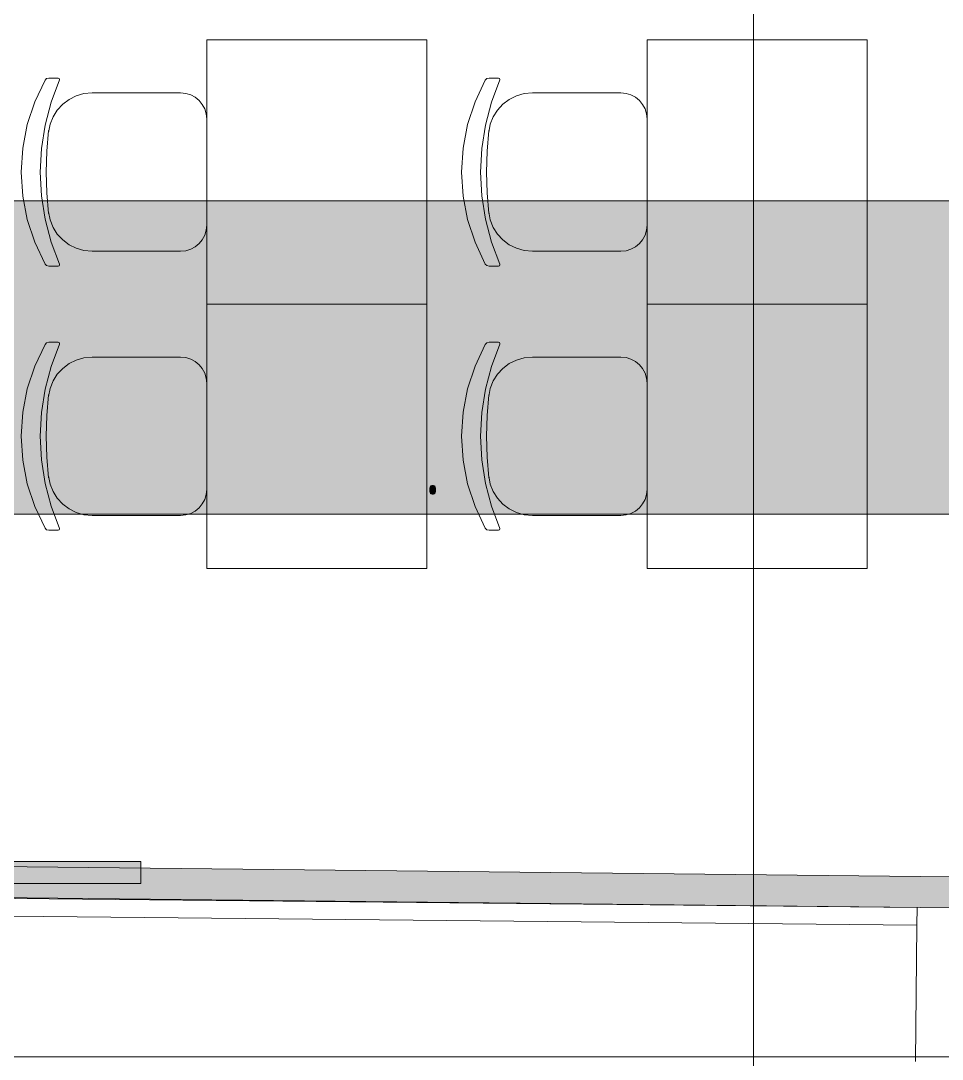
# Model space of a CAD drawing. Header units: millimetres. Extents: x 0 to 1189, y 0 to 841.
# Drawn here: x 287.03 to 307.96, y 653.32 to 676.9 of the extents above; entities that cross this region are included whole.
import ezdxf

# ---------------------------------------------------------------- set-up
doc = ezdxf.new("R2010")
doc.units = ezdxf.units.MM

msp = doc.modelspace()

# ---------------------------------------------------------------- hatches: boundary and pattern name
at = {"true_color": 0xffffff}
h = msp.add_hatch(color=7, dxfattribs=at)
h.dxf.hatch_style = 2
h.paths.add_polyline_path([(285.112436, 672.812799), (316.655484, 672.812799), (316.655484, 665.694788), (285.112436, 665.694788)])
at = {"true_color": 0x0077b0}
h = msp.add_hatch(color=144, dxfattribs=at)
h.paths.add_polyline_path([(297.493888, 669.838748), (297.493888, 668.627728), (297.464398, 668.471045), (297.375377, 668.339994), (297.24467, 668.252557), (297.090399, 668.224238), (296.887552, 668.224238), (296.731213, 668.252557), (296.602573, 668.339994), (296.513552, 668.471045), (296.484062, 668.627728), (296.484062, 669.23186), (296.513552, 669.388543), (296.602573, 669.519594), (296.732247, 669.605997), (296.887552, 669.635349), (297.291041, 669.635349), (297.291041, 669.838748), (297.276503, 669.916883), (297.234266, 669.982615), (297.168947, 670.02437), (297.090399, 670.038839), (296.785577, 670.038839), (296.712058, 670.064333), (296.686909, 670.140263), (296.712058, 670.216675), (296.785577, 670.242237), (297.090399, 670.242237), (297.246737, 670.212541), (297.375377, 670.123726), (297.464398, 669.99488)])
h.paths.add_polyline_path([(297.291041, 668.627728), (297.291041, 669.431951), (296.887552, 669.431951), (296.809003, 669.417688), (296.743684, 669.375727), (296.701447, 669.309995), (296.686909, 669.23186), (296.686909, 668.627728), (296.701792, 668.550627), (296.74644, 668.483861), (296.811415, 668.439488), (296.887552, 668.424881), (297.090399, 668.424881), (297.167569, 668.439488), (297.23151, 668.483861), (297.276158, 668.549593)])
h = msp.add_hatch(color=144, dxfattribs=at)
h.paths.add_polyline_path([(300.206764, 669.536682), (300.329272, 669.610407), (300.441031, 669.635349), (300.502215, 669.653677), (300.556786, 669.705905), (300.597369, 669.772326), (300.610254, 669.838748), (300.59544, 669.916883), (300.551274, 669.982615), (300.485541, 670.025403), (300.407406, 670.038839), (300.328858, 670.02437), (300.263539, 669.982615), (300.221302, 669.916883), (300.206764, 669.838748)])
h.paths.add_polyline_path([(300.709472, 669.595662), (300.83446, 669.519663), (300.932163, 669.409351), (300.993004, 669.276646), (301.013743, 669.133192), (301.013743, 668.726395), (301.004278, 668.625962), (300.976054, 668.532712), (300.92933, 668.44742), (300.864364, 668.370862), (300.787805, 668.306326), (300.702513, 668.26055), (300.609263, 668.233273), (300.50883, 668.224238), (300.407191, 668.233273), (300.313769, 668.26055), (300.228305, 668.306326), (300.15054, 668.370862), (300.086005, 668.448583), (300.040228, 668.533746), (300.012952, 668.62635), (300.003917, 668.726395), (300.003917, 669.838748), (300.033407, 669.995224), (300.122428, 670.126482), (300.252102, 670.212885), (300.407406, 670.242237), (300.563883, 670.212541), (300.695141, 670.123726), (300.781544, 669.99488), (300.810896, 669.838748), (300.785402, 669.701289)])
h.paths.add_polyline_path([(300.810896, 668.729152), (300.810896, 669.133192), (300.789399, 669.248672), (300.723253, 669.347615), (300.625757, 669.413279), (300.50883, 669.434707), (300.391904, 669.413279), (300.294407, 669.347615), (300.228261, 669.248672), (300.206764, 669.133192), (300.206764, 668.729152), (300.228261, 668.611605), (300.294407, 668.514729), (300.391904, 668.447687), (300.50883, 668.424881), (300.625757, 668.447687), (300.723253, 668.514729), (300.789399, 668.612638)])
h = msp.add_hatch(color=144, dxfattribs=at)
h.dxf.hatch_style = 2
h.paths.add_polyline_path([(287.525998, 669.635349), (288.434401, 669.635349), (288.589774, 669.605997), (288.71993, 669.519594), (288.808745, 669.388543), (288.838441, 669.23186), (288.838441, 668.322906), (288.812879, 668.248147), (288.736467, 668.224238), (288.66033, 668.248147), (288.635043, 668.322906), (288.635043, 669.23186), (288.620574, 669.309995), (288.578819, 669.375727), (288.513018, 669.418722), (288.434401, 669.431951), (288.231553, 669.431951), (288.231553, 668.322906), (288.20606, 668.248147), (288.13013, 668.224238), (288.056129, 668.248147), (288.030911, 668.322906), (288.030911, 669.431951), (287.627421, 669.431951), (287.627421, 668.322906), (287.602134, 668.248147), (287.525998, 668.224238), (287.449861, 668.248147), (287.424574, 668.322906), (287.424574, 669.536682), (287.449861, 669.610407)])
h = msp.add_hatch(color=144, dxfattribs=at)
h.dxf.hatch_style = 2
h.paths.add_polyline_path([(289.934058, 668.322906), (289.934058, 669.536682), (289.959345, 669.610407), (290.035482, 669.635349), (290.540395, 669.635349), (290.694666, 669.605997), (290.825373, 669.519594), (290.914394, 669.388543), (290.943884, 669.23186), (290.943884, 668.322906), (290.918597, 668.248147), (290.842461, 668.224238), (290.766324, 668.248147), (290.741037, 668.322906), (290.741037, 669.23186), (290.726499, 669.309995), (290.684262, 669.375727), (290.618943, 669.418722), (290.540395, 669.431951), (290.136905, 669.431951), (290.136905, 668.322906), (290.111618, 668.248147), (290.035482, 668.224238), (289.959345, 668.248147)])
h = msp.add_hatch(color=144, dxfattribs=at)
h.paths.add_polyline_path([(291.348459, 668.726395), (291.348459, 669.130436), (291.357494, 669.232075), (291.384771, 669.325498), (291.430547, 669.410962), (291.495083, 669.488726), (291.572847, 669.553261), (291.658311, 669.599038), (291.751734, 669.626315), (291.853373, 669.635349), (292.048434, 669.599383), (292.211663, 669.491482), (292.276198, 669.413675), (292.321974, 669.327909), (292.349251, 669.233669), (292.358286, 669.130436), (292.358286, 668.726395), (292.34882, 668.62635), (292.320596, 668.533746), (292.273872, 668.448583), (292.208906, 668.370862), (292.132348, 668.306326), (292.047056, 668.26055), (291.953806, 668.233273), (291.853373, 668.224238), (291.751734, 668.233273), (291.658311, 668.26055), (291.572847, 668.306326), (291.495083, 668.370862), (291.430547, 668.448583), (291.384771, 668.533746), (291.357494, 668.62635)])
h.paths.add_polyline_path([(292.155439, 668.729152), (292.155439, 669.133192), (292.133941, 669.248672), (292.067795, 669.347615), (291.970299, 669.413279), (291.853373, 669.434707), (291.736446, 669.413279), (291.63895, 669.347615), (291.572804, 669.248672), (291.551307, 669.133192), (291.551307, 668.729152), (291.572804, 668.611605), (291.63895, 668.514729), (291.736446, 668.447687), (291.853373, 668.424881), (291.970299, 668.447687), (292.067795, 668.514729), (292.133941, 668.612638)])
h = msp.add_hatch(color=144, dxfattribs=at)
h.dxf.hatch_style = 2
h.paths.add_polyline_path([(293.267774, 669.635349), (293.671263, 669.635349), (293.7474, 669.610407), (293.772687, 669.536682), (293.772687, 668.322906), (293.7474, 668.248147), (293.671263, 668.224238), (293.595127, 668.248147), (293.56984, 668.322906), (293.56984, 669.431951), (293.338329, 669.431951), (292.95744, 668.292038), (292.923471, 668.241188), (292.864284, 668.224238), (292.788148, 668.249525), (292.762861, 668.325662), (292.768373, 668.357081), (293.16635, 669.55377), (293.20652, 669.615643)])
h = msp.add_hatch(color=144, dxfattribs=at)
h.paths.add_polyline_path([(294.984241, 669.431951), (294.580752, 669.431951), (294.502203, 669.417688), (294.436884, 669.375727), (294.394648, 669.309995), (294.380109, 669.23186), (294.380109, 668.627728), (294.394992, 668.550627), (294.43964, 668.483861), (294.504615, 668.439488), (294.580752, 668.424881), (294.783599, 668.424881), (294.860769, 668.439488), (294.92471, 668.483861), (294.969358, 668.549593), (294.984241, 668.627728)])
h.paths.add_polyline_path([(295.387731, 668.322906), (295.362788, 668.248147), (295.289063, 668.224238), (295.159459, 668.24987), (295.057553, 668.328418), (294.932358, 668.24987), (294.783599, 668.224238), (294.580752, 668.224238), (294.424413, 668.252557), (294.295773, 668.339994), (294.206752, 668.470011), (294.177262, 668.627728), (294.177262, 669.23186), (294.206752, 669.388543), (294.295773, 669.519594), (294.424413, 669.605997), (294.580752, 669.635349), (295.085665, 669.635349), (295.161801, 669.610407), (295.187088, 669.536682), (295.187088, 668.526304), (295.212651, 668.450168), (295.289063, 668.424881), (295.362788, 668.399318)])
h = msp.add_hatch(color=144, dxfattribs=at)
h.paths.add_polyline_path([(297.898463, 668.726395), (297.898463, 669.130436), (297.907498, 669.232075), (297.934775, 669.325498), (297.980551, 669.410962), (298.045087, 669.488726), (298.122851, 669.553261), (298.208315, 669.599038), (298.301738, 669.626315), (298.403376, 669.635349), (298.598438, 669.599383), (298.761666, 669.491482), (298.826202, 669.413675), (298.871978, 669.327909), (298.899255, 669.233669), (298.90829, 669.130436), (298.90829, 668.726395), (298.898824, 668.62635), (298.8706, 668.533746), (298.823876, 668.448583), (298.75891, 668.370862), (298.682352, 668.306326), (298.59706, 668.26055), (298.50381, 668.233273), (298.403376, 668.224238), (298.301738, 668.233273), (298.208315, 668.26055), (298.122851, 668.306326), (298.045087, 668.370862), (297.980551, 668.448583), (297.934775, 668.533746), (297.907498, 668.62635)])
h.paths.add_polyline_path([(298.705442, 668.729152), (298.705442, 669.133192), (298.683945, 669.248672), (298.617799, 669.347615), (298.520303, 669.413279), (298.403376, 669.434707), (298.28645, 669.413279), (298.188954, 669.347615), (298.122808, 669.248672), (298.10131, 669.133192), (298.10131, 668.729152), (298.122808, 668.611605), (298.188954, 668.514729), (298.28645, 668.447687), (298.403376, 668.424881), (298.520303, 668.447687), (298.617799, 668.514729), (298.683945, 668.612638)])
h = msp.add_hatch(color=144, dxfattribs=at)
h.paths.add_polyline_path([(301.923231, 669.434707), (301.806305, 669.413279), (301.708809, 669.347615), (301.642663, 669.249705), (301.621165, 669.133192), (301.621165, 669.031217), (302.225297, 669.031217), (302.225297, 669.133192), (302.2038, 669.249705), (302.137654, 669.347615), (302.040158, 669.413279)])
h.paths.add_polyline_path([(301.621165, 668.82837), (301.621165, 668.627728), (301.636048, 668.550627), (301.680697, 668.483861), (301.745671, 668.439488), (301.821808, 668.424881), (302.326721, 668.424881), (302.402858, 668.399318), (302.428145, 668.322906), (302.402858, 668.248147), (302.326721, 668.224238), (301.821808, 668.224238), (301.665469, 668.252557), (301.536829, 668.339994), (301.447808, 668.470011), (301.418318, 668.627728), (301.418318, 669.130436), (301.427353, 669.232075), (301.454629, 669.325498), (301.500406, 669.410962), (301.564941, 669.488726), (301.642706, 669.553261), (301.72817, 669.599038), (301.821592, 669.626315), (301.923231, 669.635349), (302.118293, 669.599383), (302.281521, 669.491482), (302.346057, 669.413718), (302.391833, 669.328254), (302.41911, 669.234831), (302.428145, 669.133192), (302.428145, 668.82837)])
h = msp.add_hatch(color=144, dxfattribs=at)
h.paths.add_polyline_path([(302.832719, 669.536682), (302.858006, 669.610407), (302.934143, 669.635349), (303.439056, 669.635349), (303.595395, 669.605997), (303.724035, 669.519594), (303.813056, 669.388543), (303.842546, 669.23186), (303.842546, 668.627728), (303.813056, 668.471045), (303.724035, 668.339994), (303.595395, 668.252557), (303.439056, 668.224238), (303.035567, 668.224238), (303.035567, 667.716018), (303.01028, 667.642499), (302.934143, 667.61735), (302.858006, 667.642499), (302.832719, 667.716018)])
h.paths.add_polyline_path([(303.035567, 669.431951), (303.035567, 668.424881), (303.439056, 668.424881), (303.516226, 668.439488), (303.580167, 668.483861), (303.624816, 668.549593), (303.639699, 668.627728), (303.639699, 669.23186), (303.62516, 669.309995), (303.582923, 669.375727), (303.517604, 669.418722), (303.439056, 669.431951)])
h = msp.add_hatch(color=144, dxfattribs=at)
h.dxf.hatch_style = 2
h.paths.add_polyline_path([(304.873301, 668.929794), (305.240411, 668.379681), (305.256947, 668.322906), (305.23166, 668.248147), (305.155524, 668.224238), (305.106948, 668.234918), (305.071188, 668.266682), (304.752034, 668.746239), (304.43288, 668.266682), (304.39712, 668.234918), (304.348544, 668.224238), (304.277989, 668.25235), (304.247121, 668.322906), (304.263657, 668.379681), (304.630767, 668.929794), (304.263657, 669.477151), (304.247121, 669.536682), (304.272408, 669.610407), (304.348544, 669.635349), (304.39712, 669.62467), (304.43288, 669.592906), (304.752034, 669.113349), (305.071188, 669.592906), (305.106948, 669.62467), (305.155524, 669.635349), (305.23166, 669.61144), (305.256947, 669.536682), (305.240411, 669.477151)])
h = msp.add_hatch(color=144, dxfattribs=at)
h.paths.add_polyline_path([(306.468501, 669.431951), (306.065012, 669.431951), (305.986464, 669.417688), (305.921145, 669.375727), (305.878908, 669.309995), (305.864369, 669.23186), (305.864369, 668.627728), (305.879252, 668.550627), (305.923901, 668.483861), (305.988875, 668.439488), (306.065012, 668.424881), (306.267859, 668.424881), (306.345029, 668.439488), (306.40897, 668.483861), (306.453618, 668.549593), (306.468501, 668.627728)])
h.paths.add_polyline_path([(306.871991, 668.322906), (306.847048, 668.248147), (306.773323, 668.224238), (306.643719, 668.24987), (306.541813, 668.328418), (306.416618, 668.24987), (306.267859, 668.224238), (306.065012, 668.224238), (305.908673, 668.252557), (305.780033, 668.339994), (305.691012, 668.470011), (305.661522, 668.627728), (305.661522, 669.23186), (305.691012, 669.388543), (305.780033, 669.519594), (305.908673, 669.605997), (306.065012, 669.635349), (306.569925, 669.635349), (306.646061, 669.610407), (306.671348, 669.536682), (306.671348, 668.526304), (306.696911, 668.450168), (306.773323, 668.424881), (306.847048, 668.399318)])
h = msp.add_hatch(color=144, dxfattribs=at)
h.paths.add_polyline_path([(288.597536, 667.120613), (288.689382, 667.175734), (288.773374, 667.194475), (288.818918, 667.208325), (288.859915, 667.247392), (288.890369, 667.297002), (288.900153, 667.346611), (288.88906, 667.405591), (288.856056, 667.454649), (288.806791, 667.487033), (288.748018, 667.497093), (288.689245, 667.486206), (288.63998, 667.454649), (288.608423, 667.405591), (288.597536, 667.346611)])
h.paths.add_polyline_path([(288.974567, 667.16471), (289.068205, 667.10759), (289.141586, 667.025252), (289.187268, 666.925482), (289.20277, 666.817444), (289.20277, 666.513173), (289.174521, 666.367584), (289.090874, 666.246385), (288.969262, 666.163358), (288.824086, 666.136142), (288.677807, 666.163358), (288.555092, 666.246385), (288.472548, 666.36841), (288.445401, 666.513173), (288.445401, 667.346611), (288.467449, 667.464364), (288.534146, 667.562687), (288.631367, 667.627731), (288.748018, 667.649779), (288.865289, 667.627455), (288.963543, 667.560482), (289.028586, 667.464089), (289.050635, 667.346611), (289.031618, 667.243878)])
h.paths.add_polyline_path([(289.050635, 666.514827), (289.050635, 666.817444), (289.034374, 666.904536), (288.98504, 666.978399), (288.911591, 667.02794), (288.824086, 667.043994), (288.73658, 667.02794), (288.663131, 666.978399), (288.613797, 666.904536), (288.597536, 666.817444), (288.597536, 666.514827), (288.613797, 666.426564), (288.663131, 666.354423), (288.73658, 666.30378), (288.824086, 666.286624), (288.911591, 666.30378), (288.98504, 666.354423), (289.034374, 666.427391)])
h = msp.add_hatch(color=144, dxfattribs=at)
h.paths.add_polyline_path([(303.409917, 667.120613), (303.501763, 667.175734), (303.585754, 667.194475), (303.631299, 667.208325), (303.672295, 667.247392), (303.70275, 667.297002), (303.712534, 667.346611), (303.701441, 667.405591), (303.668437, 667.454649), (303.619172, 667.487033), (303.560398, 667.497093), (303.501625, 667.486206), (303.45236, 667.454649), (303.420803, 667.405591), (303.409917, 667.346611)])
h.paths.add_polyline_path([(303.786948, 667.16471), (303.880586, 667.10759), (303.953966, 667.025252), (303.999648, 666.925482), (304.015151, 666.817444), (304.015151, 666.513173), (303.986901, 666.367584), (303.903254, 666.246385), (303.781643, 666.163358), (303.636466, 666.136142), (303.490187, 666.163358), (303.367473, 666.246385), (303.284929, 666.36841), (303.257781, 666.513173), (303.257781, 667.346611), (303.27983, 667.464364), (303.346527, 667.562687), (303.443748, 667.627731), (303.560398, 667.649779), (303.67767, 667.627455), (303.775924, 667.560482), (303.840967, 667.464089), (303.863016, 667.346611), (303.843999, 667.243878)])
h.paths.add_polyline_path([(303.863016, 666.514827), (303.863016, 666.817444), (303.846755, 666.904536), (303.797421, 666.978399), (303.723972, 667.02794), (303.636466, 667.043994), (303.548961, 667.02794), (303.475511, 666.978399), (303.426178, 666.904536), (303.409917, 666.817444), (303.409917, 666.514827), (303.426178, 666.426564), (303.475511, 666.354423), (303.548961, 666.30378), (303.636466, 666.286624), (303.723972, 666.30378), (303.797421, 666.354423), (303.846755, 666.427391)])
h = msp.add_hatch(color=144, dxfattribs=at)
h.paths.add_polyline_path([(286.323748, 667.120613), (286.342765, 667.175734), (286.399816, 667.194475), (286.778501, 667.194475), (286.895772, 667.172496), (286.992372, 667.107935), (287.059069, 667.009198), (287.081118, 666.891858), (287.081118, 666.438759), (287.059069, 666.321419), (286.992372, 666.222683), (286.895772, 666.157295), (286.778501, 666.136142), (286.475884, 666.136142), (286.475884, 665.755252), (286.456867, 665.699649), (286.399816, 665.680838), (286.342765, 665.699649), (286.323748, 665.755252)])
h.paths.add_polyline_path([(286.475884, 667.04234), (286.475884, 666.286624), (286.778501, 666.286624), (286.836172, 666.297717), (286.884334, 666.330721), (286.91782, 666.379986), (286.928983, 666.438759), (286.928983, 666.891858), (286.918096, 666.950632), (286.886539, 666.999896), (286.837274, 667.032074), (286.778501, 667.04234)])
h = msp.add_hatch(color=144, dxfattribs=at)
h.dxf.hatch_style = 2
h.paths.add_polyline_path([(288.141944, 667.120613), (288.141944, 666.210005), (288.122927, 666.154057), (288.065877, 666.136142), (287.687192, 666.136142), (287.569921, 666.157295), (287.47332, 666.222683), (287.406623, 666.320593), (287.384574, 666.438759), (287.384574, 667.120613), (287.403591, 667.175734), (287.460642, 667.194475), (287.517693, 667.175734), (287.53671, 667.120613), (287.53671, 666.438759), (287.547872, 666.380813), (287.581358, 666.330721), (287.630348, 666.297717), (287.687192, 666.286624), (287.989809, 666.286624), (287.989809, 667.120613), (288.008826, 667.175734), (288.065877, 667.194475), (288.122927, 667.175734)])
h = msp.add_hatch(color=144, dxfattribs=at)
h.paths.add_polyline_path([(289.774669, 666.591446), (289.668973, 666.623485), (289.582295, 666.690665), (289.525244, 666.783407), (289.506227, 666.891858), (289.528275, 667.009198), (289.594973, 667.107935), (289.691573, 667.172496), (289.808844, 667.194475), (290.187529, 667.194475), (290.24458, 667.175734), (290.263597, 667.120613), (290.263597, 666.210005), (290.24458, 666.154057), (290.187529, 666.136142), (290.130478, 666.154057), (290.111461, 666.210005), (290.111461, 666.589241), (289.958775, 666.589241), (289.643479, 666.165908), (289.616194, 666.142963), (289.582295, 666.136142), (289.525244, 666.154057), (289.506227, 666.210005), (289.52111, 666.256858)])
h.paths.add_polyline_path([(289.658362, 666.891858), (289.669524, 666.833912), (289.703011, 666.78382), (289.752, 666.750334), (289.808844, 666.739172), (290.111461, 666.739172), (290.111461, 667.04234), (289.808844, 667.04234), (289.750071, 667.031454), (289.700806, 666.999896), (289.669249, 666.950632)])
h = msp.add_hatch(color=144, dxfattribs=at)
h.dxf.hatch_style = 2
h.paths.add_polyline_path([(291.09622, 666.438759), (291.086436, 666.501942), (291.055981, 666.549002), (290.966684, 666.589241), (290.86967, 666.589241), (290.816754, 666.612392), (290.793603, 666.665309), (290.816754, 666.72043), (290.890616, 666.743581), (290.913768, 666.743581), (290.939123, 666.741377), (291.006441, 666.752539), (291.055981, 666.786025), (291.086436, 666.833361), (291.09622, 666.891858), (291.08616, 666.950632), (291.053776, 666.999896), (291.004511, 667.032074), (290.945738, 667.04234), (290.86967, 667.04234), (290.799459, 667.032556), (290.714779, 667.003755), (290.645532, 666.97523), (290.623828, 666.965721), (290.58359, 666.993282), (290.567053, 667.046199), (290.598335, 667.103318), (290.691628, 667.154237), (290.787057, 667.184691), (290.86967, 667.194475), (290.945738, 667.194475), (291.063285, 667.172496), (291.161814, 667.107935), (291.226375, 667.009198), (291.248355, 666.891858), (291.222793, 666.755639), (291.144727, 666.665309), (291.222793, 666.574978), (291.248355, 666.438759), (291.226375, 666.321419), (291.161814, 666.222683), (291.063285, 666.157295), (290.945738, 666.136142), (290.86967, 666.136142), (290.785128, 666.145651), (290.689423, 666.174176), (290.597439, 666.22537), (290.567053, 666.284419), (290.58359, 666.337336), (290.626033, 666.364896), (290.650218, 666.355388), (290.716984, 666.326863), (290.799735, 666.296408), (290.86967, 666.286624), (290.945738, 666.286624), (291.004511, 666.297717), (291.053776, 666.330721), (291.085333, 666.379986)])
h = msp.add_hatch(color=144, dxfattribs=at)
h.dxf.hatch_style = 2
h.paths.add_polyline_path([(291.703779, 666.697279), (292.180029, 667.173529), (292.232946, 667.194475), (292.289997, 667.175734), (292.309014, 667.120613), (292.285863, 667.067696), (291.95348, 666.733108), (292.294131, 666.254653), (292.309014, 666.210005), (292.289997, 666.154057), (292.232946, 666.136142), (292.169556, 666.168113), (291.843788, 666.62507), (291.703779, 666.483408), (291.703779, 666.210005), (291.684762, 666.154057), (291.627712, 666.136142), (291.570661, 666.154057), (291.551644, 666.210005), (291.551644, 667.120613), (291.570661, 667.175734), (291.627712, 667.194475), (291.684762, 667.175734), (291.703779, 667.120613)])
h = msp.add_hatch(color=144, dxfattribs=at)
h.dxf.hatch_style = 2
h.paths.add_polyline_path([(293.217704, 665.981802), (293.217704, 666.136142), (292.915087, 666.136142), (292.797816, 666.157295), (292.701216, 666.222683), (292.634519, 666.321419), (292.61247, 666.438759), (292.61247, 667.120613), (292.631487, 667.175734), (292.688538, 667.194475), (292.745589, 667.175734), (292.764606, 667.120613), (292.764606, 666.438759), (292.775768, 666.380813), (292.809254, 666.330721), (292.858243, 666.297717), (292.915087, 666.286624), (293.217704, 666.286624), (293.217704, 667.120613), (293.236721, 667.175734), (293.293772, 667.194475), (293.350823, 667.175734), (293.36984, 667.120613), (293.36984, 665.984007), (293.348067, 665.866253), (293.283299, 665.76793), (293.186699, 665.702887), (293.069428, 665.680838), (292.764606, 665.680838), (292.707555, 665.699924), (292.688538, 665.757457), (292.711689, 665.810374), (292.764606, 665.833525), (293.067223, 665.833525), (293.125996, 665.843585), (293.175261, 665.875969), (293.206818, 665.923304)])
h = msp.add_hatch(color=144, dxfattribs=at)
h.dxf.hatch_style = 2
h.paths.add_polyline_path([(294.342471, 666.891858), (294.342471, 666.438759), (294.353633, 666.380813), (294.38712, 666.330721), (294.436109, 666.297717), (294.492953, 666.286624), (294.719502, 666.286624), (294.776553, 666.267538), (294.79557, 666.210005), (294.776553, 666.154057), (294.719502, 666.136142), (294.492953, 666.136142), (294.375682, 666.157295), (294.279081, 666.222683), (294.212384, 666.320593), (294.190336, 666.438759), (294.190336, 666.891858), (294.212384, 667.009198), (294.279081, 667.107935), (294.375682, 667.172496), (294.492953, 667.194475), (294.719502, 667.194475), (294.776553, 667.175459), (294.79557, 667.118408), (294.776553, 667.061357), (294.719502, 667.04234), (294.492953, 667.04234), (294.43418, 667.031454), (294.384915, 666.999896), (294.353358, 666.950632)])
h = msp.add_hatch(color=144, dxfattribs=at)
h.dxf.hatch_style = 2
h.paths.add_polyline_path([(295.553444, 666.513173), (295.250826, 666.902331), (295.250826, 666.210005), (295.231809, 666.154057), (295.174759, 666.136142), (295.117708, 666.154057), (295.098691, 666.210005), (295.098691, 667.120613), (295.117708, 667.175734), (295.174759, 667.194475), (295.212793, 667.183107), (295.250826, 667.148173), (295.553444, 666.758464), (295.856061, 667.148173), (295.89437, 667.183107), (295.93268, 667.194475), (295.987801, 667.175734), (296.006543, 667.120613), (296.006543, 666.210005), (295.987801, 666.154057), (295.93268, 666.136142), (295.875147, 666.154057), (295.856061, 666.210005), (295.856061, 666.902331)])
h = msp.add_hatch(color=144, dxfattribs=at)
h.dxf.hatch_style = 2
h.paths.add_polyline_path([(297.436882, 666.891858), (297.436882, 666.438759), (297.448044, 666.380813), (297.481531, 666.330721), (297.53052, 666.297717), (297.587364, 666.286624), (297.813913, 666.286624), (297.870964, 666.267538), (297.889981, 666.210005), (297.870964, 666.154057), (297.813913, 666.136142), (297.587364, 666.136142), (297.470093, 666.157295), (297.373492, 666.222683), (297.306795, 666.320593), (297.284747, 666.438759), (297.284747, 666.891858), (297.306795, 667.009198), (297.373492, 667.107935), (297.470093, 667.172496), (297.587364, 667.194475), (297.813913, 667.194475), (297.870964, 667.175459), (297.889981, 667.118408), (297.870964, 667.061357), (297.813913, 667.04234), (297.587364, 667.04234), (297.528591, 667.031454), (297.479326, 666.999896), (297.447769, 666.950632)])
h = msp.add_hatch(color=144, dxfattribs=at)
h.dxf.hatch_style = 2
h.paths.add_polyline_path([(298.662737, 666.665309), (298.937794, 666.252449), (298.950472, 666.210005), (298.931455, 666.154057), (298.874404, 666.136142), (298.811014, 666.168113), (298.571787, 666.527505), (298.332559, 666.168113), (298.26917, 666.136142), (298.216253, 666.157088), (298.193102, 666.210005), (298.20578, 666.252449), (298.480836, 666.665309), (298.20578, 667.075964), (298.193102, 667.120613), (298.212119, 667.175734), (298.26917, 667.194475), (298.332559, 667.162505), (298.571787, 666.803113), (298.811014, 667.162505), (298.874404, 667.194475), (298.931455, 667.176561), (298.950472, 667.120613), (298.937794, 667.075964)])
h = msp.add_hatch(color=144, dxfattribs=at)
h.paths.add_polyline_path([(299.632613, 667.043994), (299.545108, 667.02794), (299.471658, 666.978399), (299.422325, 666.905363), (299.406064, 666.817444), (299.406064, 666.741377), (299.859163, 666.741377), (299.859163, 666.817444), (299.842902, 666.905363), (299.793568, 666.978399), (299.720119, 667.02794)])
h.paths.add_polyline_path([(299.406064, 666.589241), (299.406064, 666.438759), (299.417226, 666.380813), (299.450712, 666.330721), (299.499701, 666.297717), (299.556545, 666.286624), (299.93523, 666.286624), (299.992281, 666.267538), (300.011298, 666.210005), (299.992281, 666.154057), (299.93523, 666.136142), (299.556545, 666.136142), (299.439274, 666.157295), (299.342674, 666.222683), (299.275977, 666.320593), (299.253928, 666.438759), (299.253928, 666.815791), (299.281076, 666.962), (299.36362, 667.084232), (299.486334, 667.167259), (299.632613, 667.194475), (299.778892, 667.167535), (299.901606, 667.086437), (299.984151, 666.96393), (300.011298, 666.817444), (300.011298, 666.589241)])
h = msp.add_hatch(color=144, dxfattribs=at)
h.dxf.hatch_style = 2
h.paths.add_polyline_path([(300.769507, 666.513173), (300.46689, 666.902331), (300.46689, 666.210005), (300.447873, 666.154057), (300.390822, 666.136142), (300.333771, 666.154057), (300.314754, 666.210005), (300.314754, 667.120613), (300.333771, 667.175734), (300.390822, 667.194475), (300.428856, 667.183107), (300.46689, 667.148173), (300.769507, 666.758464), (301.072124, 667.148173), (301.110434, 667.183107), (301.148743, 667.194475), (301.203865, 667.175734), (301.222606, 667.120613), (301.222606, 666.210005), (301.203865, 666.154057), (301.148743, 666.136142), (301.09121, 666.154057), (301.072124, 666.210005), (301.072124, 666.902331)])
h = msp.add_hatch(color=144, dxfattribs=at)
h.paths.add_polyline_path([(302.131168, 666.438759), (302.10912, 666.321419), (302.044076, 666.222683), (301.945822, 666.157295), (301.828551, 666.136142), (301.602002, 666.136142), (301.544951, 666.154057), (301.525934, 666.210005), (301.525934, 667.120613), (301.544951, 667.175734), (301.602002, 667.194475), (301.659052, 667.175734), (301.678069, 667.120613), (301.678069, 666.741377), (301.828551, 666.741377), (301.945822, 666.719397), (302.044076, 666.654836), (302.10912, 666.556306)])
h.paths.add_polyline_path([(301.980687, 666.438759), (301.969593, 666.497533), (301.936589, 666.546798), (301.887325, 666.578355), (301.828551, 666.589241), (301.678069, 666.589241), (301.678069, 666.286624), (301.828551, 666.286624), (301.887325, 666.297717), (301.936589, 666.330721), (301.969593, 666.379986)])
h.paths.add_polyline_path([(302.283304, 667.120613), (302.30239, 667.175734), (302.359923, 667.194475), (302.415044, 667.175734), (302.433786, 667.120613), (302.433786, 666.210005), (302.415044, 666.154057), (302.359923, 666.136142), (302.30239, 666.154057), (302.283304, 666.210005)])
h = msp.add_hatch(color=144, dxfattribs=at)
h.dxf.hatch_style = 2
h.paths.add_polyline_path([(304.837125, 666.210005), (304.837125, 667.120613), (304.856142, 667.175734), (304.913193, 667.194475), (305.291878, 667.194475), (305.407702, 667.172496), (305.505749, 667.107935), (305.572446, 667.009198), (305.594495, 666.891858), (305.594495, 666.210005), (305.575478, 666.154057), (305.518427, 666.136142), (305.461376, 666.154057), (305.442359, 666.210005), (305.442359, 666.891858), (305.431473, 666.950632), (305.399916, 666.999896), (305.350651, 667.032074), (305.291878, 667.04234), (304.98926, 667.04234), (304.98926, 666.210005), (304.970243, 666.154057), (304.913193, 666.136142), (304.856142, 666.154057)])
h = msp.add_hatch(color=144, dxfattribs=at)
h.paths.add_polyline_path([(305.897951, 667.120613), (305.916968, 667.175734), (305.974019, 667.194475), (306.352704, 667.194475), (306.469975, 667.172496), (306.566575, 667.107935), (306.633272, 667.009198), (306.655321, 666.891858), (306.655321, 666.438759), (306.633272, 666.321419), (306.566575, 666.222683), (306.469975, 666.157295), (306.352704, 666.136142), (306.050087, 666.136142), (306.050087, 665.755252), (306.03107, 665.699649), (305.974019, 665.680838), (305.916968, 665.699649), (305.897951, 665.755252)])
h.paths.add_polyline_path([(306.050087, 667.04234), (306.050087, 666.286624), (306.352704, 666.286624), (306.410375, 666.297717), (306.458537, 666.330721), (306.492023, 666.379986), (306.503186, 666.438759), (306.503186, 666.891858), (306.492299, 666.950632), (306.460742, 666.999896), (306.411477, 667.032074), (306.352704, 667.04234)])
h = msp.add_hatch(color=144, dxfattribs=at)
h.dxf.hatch_style = 2
h.paths.add_polyline_path([(307.716147, 667.120613), (307.716147, 666.210005), (307.69713, 666.154057), (307.640079, 666.136142), (307.261395, 666.136142), (307.144124, 666.157295), (307.047523, 666.222683), (306.980826, 666.320593), (306.958777, 666.438759), (306.958777, 667.120613), (306.977794, 667.175734), (307.034845, 667.194475), (307.091896, 667.175734), (307.110913, 667.120613), (307.110913, 666.438759), (307.122075, 666.380813), (307.155561, 666.330721), (307.204551, 666.297717), (307.261395, 666.286624), (307.564012, 666.286624), (307.564012, 667.120613), (307.583029, 667.175734), (307.640079, 667.194475), (307.69713, 667.175734)])
h = msp.add_hatch(color=144, dxfattribs=at)
h.dxf.hatch_style = 2
h.paths.add_polyline_path([(296.30987, 666.286624), (296.328887, 666.343675), (296.385938, 666.362692), (296.442989, 666.343675), (296.462006, 666.286624), (296.462006, 666.210005), (296.442989, 666.154057), (296.385938, 666.136142), (296.328887, 666.154057), (296.30987, 666.210005)])
at = {"true_color": 0xf1d696}
h = msp.add_hatch(color=41, dxfattribs=at)
h.dxf.hatch_style = 2
h.paths.add_polyline_path([(327.0545, 657.252775), (327.0545, 656.552774), (257.084393, 657.309775), (257.084393, 658.009776)])
at = {"true_color": 0x999999}
h = msp.add_hatch(color=253, dxfattribs=at)
h.dxf.hatch_style = 2
h.paths.add_polyline_path([(289.757443, 657.806776), (289.757443, 657.306775), (277.757424, 657.306775), (277.757424, 657.806776)])

# ---------------------------------------------------------------- linework, layer by layer
at = {"color": 7, "lineweight": 0}
for points in [[(303.672464, 251.095154), (303.672464, 721.485873)], [(326.354499, 657.259775), (257.084393, 658.009776)], [(307.38847, 656.761774), (239.903367, 657.434775)], [(257.084393, 657.309775), (327.754501, 656.544774)], [(239.498366, 657.038775), (307.38447, 656.361773)], [(307.38447, 656.361773), (307.38847, 656.761774)], [(307.35347, 653.261769), (307.38447, 656.361773)], [(198.085303, 653.371769), (863.72632, 653.371769)]]:
    msp.add_lwpolyline(points, dxfattribs=at)
at = {"color": 253, "lineweight": 0, "true_color": 0x999999}
for points in [[(291.256445, 670.464795), (291.256445, 676.464804)], [(291.256445, 676.464804), (296.256453, 676.464804)], [(296.256453, 676.464804), (296.256453, 670.464795)], [(301.25646, 670.464795), (301.25646, 676.464804)], [(301.25646, 676.464804), (306.256468, 676.464804)], [(306.256468, 676.464804), (306.256468, 670.464795)], [(287.581439, 671.376796), (287.34772, 671.869828), (287.178689, 672.386298), (287.076032, 672.920018), (287.041439, 673.4648), (287.076032, 674.009144), (287.178689, 674.542801), (287.34772, 675.059208), (287.581439, 675.551803)], [(287.581439, 671.376796), (287.34772, 671.869828), (287.178689, 672.386298), (287.076032, 672.920018), (287.041439, 673.4648), (287.076032, 674.009144), (287.178689, 674.542801), (287.34772, 675.059208), (287.581439, 675.551803)], [(287.90944, 671.372796), (287.71908, 671.876297), (287.582064, 672.395548), (287.499236, 672.926424), (287.471439, 673.4648), (287.499236, 674.002597), (287.582064, 674.533176), (287.71908, 675.052318), (287.90944, 675.555803)], [(287.90944, 671.372796), (287.71908, 671.876297), (287.582064, 672.395548), (287.499236, 672.926424), (287.471439, 673.4648), (287.499236, 674.002597), (287.582064, 674.533176), (287.71908, 675.052318), (287.90944, 675.555803)], [(287.581439, 675.551803), (287.617564, 675.587053), (287.666439, 675.599803)], [(287.581439, 675.551803), (287.617564, 675.587053), (287.666439, 675.599803)], [(287.666439, 675.599803), (287.88244, 675.599803)], [(287.666439, 675.599803), (287.88244, 675.599803)], [(287.88244, 675.599803), (287.903815, 675.590803), (287.91244, 675.569803), (287.90944, 675.555803)], [(287.88244, 675.599803), (287.903815, 675.590803), (287.91244, 675.569803), (287.90944, 675.555803)], [(297.581455, 671.376796), (297.347736, 671.869828), (297.178704, 672.386298), (297.076048, 672.920018), (297.041454, 673.4648), (297.076048, 674.009144), (297.178704, 674.542801), (297.347736, 675.059208), (297.581455, 675.551803)], [(297.581455, 671.376796), (297.347736, 671.869828), (297.178704, 672.386298), (297.076048, 672.920018), (297.041454, 673.4648), (297.076048, 674.009144), (297.178704, 674.542801), (297.347736, 675.059208), (297.581455, 675.551803)], [(297.909455, 671.372796), (297.719095, 671.876297), (297.58208, 672.395548), (297.499251, 672.926424), (297.471454, 673.4648), (297.499251, 674.002597), (297.58208, 674.533176), (297.719095, 675.052318), (297.909455, 675.555803)], [(297.909455, 671.372796), (297.719095, 671.876297), (297.58208, 672.395548), (297.499251, 672.926424), (297.471454, 673.4648), (297.499251, 674.002597), (297.58208, 674.533176), (297.719095, 675.052318), (297.909455, 675.555803)], [(297.581455, 675.551803), (297.61758, 675.587053), (297.666455, 675.599803)], [(297.581455, 675.551803), (297.61758, 675.587053), (297.666455, 675.599803)], [(297.666455, 675.599803), (297.882455, 675.599803)], [(297.666455, 675.599803), (297.882455, 675.599803)], [(297.882455, 675.599803), (297.90383, 675.590803), (297.912455, 675.569803), (297.909455, 675.555803)], [(297.882455, 675.599803), (297.90383, 675.590803), (297.912455, 675.569803), (297.909455, 675.555803)], [(287.658439, 674.364801), (287.694754, 674.550186), (287.763143, 674.721005), (287.860149, 674.874128), (287.982315, 675.006427), (288.126184, 675.114773), (288.2883, 675.196037), (288.465204, 675.247089), (288.653441, 675.264802)], [(287.658439, 674.364801), (287.694754, 674.550186), (287.763143, 674.721005), (287.860149, 674.874128), (287.982315, 675.006427), (288.126184, 675.114773), (288.2883, 675.196037), (288.465204, 675.247089), (288.653441, 675.264802)], [(290.656444, 675.264802), (288.653441, 675.264802)], [(290.656444, 675.264802), (288.653441, 675.264802)], [(290.656444, 675.264802), (290.777259, 675.252597), (290.889835, 675.217599), (290.991747, 675.162234), (291.08057, 675.088927), (291.153876, 675.000105), (291.209242, 674.898192), (291.24424, 674.785616), (291.256445, 674.664801)], [(290.656444, 675.264802), (290.777259, 675.252597), (290.889835, 675.217599), (290.991747, 675.162234), (291.08057, 675.088927), (291.153876, 675.000105), (291.209242, 674.898192), (291.24424, 674.785616), (291.256445, 674.664801)], [(297.658455, 674.364801), (297.694769, 674.550186), (297.763158, 674.721005), (297.860164, 674.874128), (297.98233, 675.006427), (298.1262, 675.114773), (298.288315, 675.196037), (298.46522, 675.247089), (298.653456, 675.264802)], [(297.658455, 674.364801), (297.694769, 674.550186), (297.763158, 674.721005), (297.860164, 674.874128), (297.98233, 675.006427), (298.1262, 675.114773), (298.288315, 675.196037), (298.46522, 675.247089), (298.653456, 675.264802)], [(300.656459, 675.264802), (298.653456, 675.264802)], [(300.656459, 675.264802), (298.653456, 675.264802)], [(300.656459, 675.264802), (300.777274, 675.252597), (300.88985, 675.217599), (300.991763, 675.162234), (301.080585, 675.088927), (301.153892, 675.000105), (301.209257, 674.898192), (301.244255, 674.785616), (301.25646, 674.664801)], [(300.656459, 675.264802), (300.777274, 675.252597), (300.88985, 675.217599), (300.991763, 675.162234), (301.080585, 675.088927), (301.153892, 675.000105), (301.209257, 674.898192), (301.244255, 674.785616), (301.25646, 674.664801)], [(291.256445, 674.665801), (291.256445, 672.264798)], [(291.256445, 674.665801), (291.256445, 672.264798)], [(301.25646, 674.665801), (301.25646, 672.264798)], [(301.25646, 674.665801), (301.25646, 672.264798)], [(287.663439, 672.522798), (287.621564, 672.993049), (287.607439, 673.4648), (287.621564, 673.935675), (287.663439, 674.405801)], [(287.663439, 672.522798), (287.621564, 672.993049), (287.607439, 673.4648), (287.621564, 673.935675), (287.663439, 674.405801)], [(297.663455, 672.522798), (297.62158, 672.993049), (297.607455, 673.4648), (297.62158, 673.935675), (297.663455, 674.405801)], [(297.663455, 672.522798), (297.62158, 672.993049), (297.607455, 673.4648), (297.62158, 673.935675), (297.663455, 674.405801)], [(288.653441, 671.664797), (288.465204, 671.68251), (288.2883, 671.733563), (288.126184, 671.814826), (287.982315, 671.923172), (287.860149, 672.055471), (287.763143, 672.208595), (287.694754, 672.379413), (287.658439, 672.564798)], [(288.653441, 671.664797), (288.465204, 671.68251), (288.2883, 671.733563), (288.126184, 671.814826), (287.982315, 671.923172), (287.860149, 672.055471), (287.763143, 672.208595), (287.694754, 672.379413), (287.658439, 672.564798)], [(298.653456, 671.664797), (298.46522, 671.68251), (298.288315, 671.733563), (298.1262, 671.814826), (297.98233, 671.923172), (297.860164, 672.055471), (297.763158, 672.208595), (297.694769, 672.379413), (297.658455, 672.564798)], [(298.653456, 671.664797), (298.46522, 671.68251), (298.288315, 671.733563), (298.1262, 671.814826), (297.98233, 671.923172), (297.860164, 672.055471), (297.763158, 672.208595), (297.694769, 672.379413), (297.658455, 672.564798)], [(291.256445, 672.264798), (291.24424, 672.143696), (291.209242, 672.030985), (291.153876, 671.929055), (291.08057, 671.840297), (290.991747, 671.767102), (290.889835, 671.711859), (290.777259, 671.676961), (290.656444, 671.664797)], [(291.256445, 672.264798), (291.24424, 672.143696), (291.209242, 672.030985), (291.153876, 671.929055), (291.08057, 671.840297), (290.991747, 671.767102), (290.889835, 671.711859), (290.777259, 671.676961), (290.656444, 671.664797)], [(301.25646, 672.264798), (301.244255, 672.143696), (301.209257, 672.030985), (301.153892, 671.929055), (301.080585, 671.840297), (300.991763, 671.767102), (300.88985, 671.711859), (300.777274, 671.676961), (300.656459, 671.664797)], [(301.25646, 672.264798), (301.244255, 672.143696), (301.209257, 672.030985), (301.153892, 671.929055), (301.080585, 671.840297), (300.991763, 671.767102), (300.88985, 671.711859), (300.777274, 671.676961), (300.656459, 671.664797)], [(290.656444, 671.664797), (288.653441, 671.664797)], [(290.656444, 671.664797), (288.653441, 671.664797)], [(300.656459, 671.664797), (298.653456, 671.664797)], [(300.656459, 671.664797), (298.653456, 671.664797)], [(287.666439, 671.329796), (287.617564, 671.342046), (287.581439, 671.376796)], [(287.666439, 671.329796), (287.617564, 671.342046), (287.581439, 671.376796)], [(287.666439, 671.329796), (287.88244, 671.329796)], [(287.666439, 671.329796), (287.88244, 671.329796)], [(287.90944, 671.372796), (287.91244, 671.359796), (287.903815, 671.338421), (287.88244, 671.329796)], [(287.90944, 671.372796), (287.91244, 671.359796), (287.903815, 671.338421), (287.88244, 671.329796)], [(297.666455, 671.329796), (297.61758, 671.342046), (297.581455, 671.376796)], [(297.666455, 671.329796), (297.61758, 671.342046), (297.581455, 671.376796)], [(297.666455, 671.329796), (297.882455, 671.329796)], [(297.666455, 671.329796), (297.882455, 671.329796)], [(297.909455, 671.372796), (297.912455, 671.359796), (297.90383, 671.338421), (297.882455, 671.329796)], [(297.909455, 671.372796), (297.912455, 671.359796), (297.90383, 671.338421), (297.882455, 671.329796)], [(296.256453, 670.464795), (291.256445, 670.464795)], [(291.256445, 664.464786), (291.256445, 670.464795)], [(291.256445, 670.464795), (296.256453, 670.464795)], [(296.256453, 670.464795), (296.256453, 664.464786)], [(306.256468, 670.464795), (301.25646, 670.464795)], [(301.25646, 664.464786), (301.25646, 670.464795)], [(301.25646, 670.464795), (306.256468, 670.464795)], [(306.256468, 670.464795), (306.256468, 664.464786)], [(287.581439, 665.376787), (287.34772, 665.869819), (287.178689, 666.386289), (287.076032, 666.920008), (287.041439, 667.46479), (287.076032, 668.009135), (287.178689, 668.542792), (287.34772, 669.059199), (287.581439, 669.551794)], [(287.581439, 665.376787), (287.34772, 665.869819), (287.178689, 666.386289), (287.076032, 666.920008), (287.041439, 667.46479), (287.076032, 668.009135), (287.178689, 668.542792), (287.34772, 669.059199), (287.581439, 669.551794)], [(287.90944, 665.372787), (287.71908, 665.876288), (287.582064, 666.395539), (287.499236, 666.926415), (287.471439, 667.46479), (287.499236, 668.002588), (287.582064, 668.533167), (287.71908, 669.052308), (287.90944, 669.555794)], [(287.90944, 665.372787), (287.71908, 665.876288), (287.582064, 666.395539), (287.499236, 666.926415), (287.471439, 667.46479), (287.499236, 668.002588), (287.582064, 668.533167), (287.71908, 669.052308), (287.90944, 669.555794)], [(287.581439, 669.551794), (287.617564, 669.587044), (287.666439, 669.599794)], [(287.581439, 669.551794), (287.617564, 669.587044), (287.666439, 669.599794)], [(287.666439, 669.599794), (287.88244, 669.599794)], [(287.666439, 669.599794), (287.88244, 669.599794)], [(287.88244, 669.599794), (287.903815, 669.590794), (287.91244, 669.569794), (287.90944, 669.555794)], [(287.88244, 669.599794), (287.903815, 669.590794), (287.91244, 669.569794), (287.90944, 669.555794)], [(297.581455, 665.376787), (297.347736, 665.869819), (297.178704, 666.386289), (297.076048, 666.920008), (297.041454, 667.46479), (297.076048, 668.009135), (297.178704, 668.542792), (297.347736, 669.059199), (297.581455, 669.551794)], [(297.581455, 665.376787), (297.347736, 665.869819), (297.178704, 666.386289), (297.076048, 666.920008), (297.041454, 667.46479), (297.076048, 668.009135), (297.178704, 668.542792), (297.347736, 669.059199), (297.581455, 669.551794)], [(297.909455, 665.372787), (297.719095, 665.876288), (297.58208, 666.395539), (297.499251, 666.926415), (297.471454, 667.46479), (297.499251, 668.002588), (297.58208, 668.533167), (297.719095, 669.052308), (297.909455, 669.555794)], [(297.909455, 665.372787), (297.719095, 665.876288), (297.58208, 666.395539), (297.499251, 666.926415), (297.471454, 667.46479), (297.499251, 668.002588), (297.58208, 668.533167), (297.719095, 669.052308), (297.909455, 669.555794)], [(297.581455, 669.551794), (297.61758, 669.587044), (297.666455, 669.599794)], [(297.581455, 669.551794), (297.61758, 669.587044), (297.666455, 669.599794)], [(297.666455, 669.599794), (297.882455, 669.599794)], [(297.666455, 669.599794), (297.882455, 669.599794)], [(297.882455, 669.599794), (297.90383, 669.590794), (297.912455, 669.569794), (297.909455, 669.555794)], [(297.882455, 669.599794), (297.90383, 669.590794), (297.912455, 669.569794), (297.909455, 669.555794)], [(287.658439, 668.364792), (287.694754, 668.550177), (287.763143, 668.720995), (287.860149, 668.874119), (287.982315, 669.006418), (288.126184, 669.114764), (288.2883, 669.196027), (288.465204, 669.24708), (288.653441, 669.264793)], [(287.658439, 668.364792), (287.694754, 668.550177), (287.763143, 668.720995), (287.860149, 668.874119), (287.982315, 669.006418), (288.126184, 669.114764), (288.2883, 669.196027), (288.465204, 669.24708), (288.653441, 669.264793)], [(290.656444, 669.264793), (288.653441, 669.264793)], [(290.656444, 669.264793), (288.653441, 669.264793)], [(290.656444, 669.264793), (290.777259, 669.252588), (290.889835, 669.21759), (290.991747, 669.162225), (291.08057, 669.088918), (291.153876, 669.000096), (291.209242, 668.898183), (291.24424, 668.785607), (291.256445, 668.664792)], [(290.656444, 669.264793), (290.777259, 669.252588), (290.889835, 669.21759), (290.991747, 669.162225), (291.08057, 669.088918), (291.153876, 669.000096), (291.209242, 668.898183), (291.24424, 668.785607), (291.256445, 668.664792)], [(297.658455, 668.364792), (297.694769, 668.550177), (297.763158, 668.720995), (297.860164, 668.874119), (297.98233, 669.006418), (298.1262, 669.114764), (298.288315, 669.196027), (298.46522, 669.24708), (298.653456, 669.264793)], [(297.658455, 668.364792), (297.694769, 668.550177), (297.763158, 668.720995), (297.860164, 668.874119), (297.98233, 669.006418), (298.1262, 669.114764), (298.288315, 669.196027), (298.46522, 669.24708), (298.653456, 669.264793)], [(300.656459, 669.264793), (298.653456, 669.264793)], [(300.656459, 669.264793), (298.653456, 669.264793)], [(300.656459, 669.264793), (300.777274, 669.252588), (300.88985, 669.21759), (300.991763, 669.162225), (301.080585, 669.088918), (301.153892, 669.000096), (301.209257, 668.898183), (301.244255, 668.785607), (301.25646, 668.664792)], [(300.656459, 669.264793), (300.777274, 669.252588), (300.88985, 669.21759), (300.991763, 669.162225), (301.080585, 669.088918), (301.153892, 669.000096), (301.209257, 668.898183), (301.244255, 668.785607), (301.25646, 668.664792)], [(291.256445, 668.665792), (291.256445, 666.264789)], [(291.256445, 668.665792), (291.256445, 666.264789)], [(301.25646, 668.665792), (301.25646, 666.264789)], [(301.25646, 668.665792), (301.25646, 666.264789)], [(287.663439, 666.522789), (287.621564, 666.99304), (287.607439, 667.46479), (287.621564, 667.935666), (287.663439, 668.405792)], [(287.663439, 666.522789), (287.621564, 666.99304), (287.607439, 667.46479), (287.621564, 667.935666), (287.663439, 668.405792)], [(297.663455, 666.522789), (297.62158, 666.99304), (297.607455, 667.46479), (297.62158, 667.935666), (297.663455, 668.405792)], [(297.663455, 666.522789), (297.62158, 666.99304), (297.607455, 667.46479), (297.62158, 667.935666), (297.663455, 668.405792)], [(288.653441, 665.664788), (288.465204, 665.682501), (288.2883, 665.733553), (288.126184, 665.814817), (287.982315, 665.923163), (287.860149, 666.055462), (287.763143, 666.208585), (287.694754, 666.379404), (287.658439, 666.564789)], [(288.653441, 665.664788), (288.465204, 665.682501), (288.2883, 665.733553), (288.126184, 665.814817), (287.982315, 665.923163), (287.860149, 666.055462), (287.763143, 666.208585), (287.694754, 666.379404), (287.658439, 666.564789)], [(298.653456, 665.664788), (298.46522, 665.682501), (298.288315, 665.733553), (298.1262, 665.814817), (297.98233, 665.923163), (297.860164, 666.055462), (297.763158, 666.208585), (297.694769, 666.379404), (297.658455, 666.564789)], [(298.653456, 665.664788), (298.46522, 665.682501), (298.288315, 665.733553), (298.1262, 665.814817), (297.98233, 665.923163), (297.860164, 666.055462), (297.763158, 666.208585), (297.694769, 666.379404), (297.658455, 666.564789)], [(291.256445, 666.264789), (291.24424, 666.143687), (291.209242, 666.030976), (291.153876, 665.929046), (291.08057, 665.840288), (290.991747, 665.767093), (290.889835, 665.71185), (290.777259, 665.676952), (290.656444, 665.664788)], [(291.256445, 666.264789), (291.24424, 666.143687), (291.209242, 666.030976), (291.153876, 665.929046), (291.08057, 665.840288), (290.991747, 665.767093), (290.889835, 665.71185), (290.777259, 665.676952), (290.656444, 665.664788)], [(301.25646, 666.264789), (301.244255, 666.143687), (301.209257, 666.030976), (301.153892, 665.929046), (301.080585, 665.840288), (300.991763, 665.767093), (300.88985, 665.71185), (300.777274, 665.676952), (300.656459, 665.664788)], [(301.25646, 666.264789), (301.244255, 666.143687), (301.209257, 666.030976), (301.153892, 665.929046), (301.080585, 665.840288), (300.991763, 665.767093), (300.88985, 665.71185), (300.777274, 665.676952), (300.656459, 665.664788)], [(290.656444, 665.664788), (288.653441, 665.664788)], [(290.656444, 665.664788), (288.653441, 665.664788)], [(300.656459, 665.664788), (298.653456, 665.664788)], [(300.656459, 665.664788), (298.653456, 665.664788)], [(287.666439, 665.329787), (287.617564, 665.342037), (287.581439, 665.376787)], [(287.666439, 665.329787), (287.617564, 665.342037), (287.581439, 665.376787)], [(287.666439, 665.329787), (287.88244, 665.329787)], [(287.666439, 665.329787), (287.88244, 665.329787)], [(287.90944, 665.372787), (287.91244, 665.359787), (287.903815, 665.338412), (287.88244, 665.329787)], [(287.90944, 665.372787), (287.91244, 665.359787), (287.903815, 665.338412), (287.88244, 665.329787)], [(297.666455, 665.329787), (297.61758, 665.342037), (297.581455, 665.376787)], [(297.666455, 665.329787), (297.61758, 665.342037), (297.581455, 665.376787)], [(297.666455, 665.329787), (297.882455, 665.329787)], [(297.666455, 665.329787), (297.882455, 665.329787)], [(297.909455, 665.372787), (297.912455, 665.359787), (297.90383, 665.338412), (297.882455, 665.329787)], [(297.909455, 665.372787), (297.912455, 665.359787), (297.90383, 665.338412), (297.882455, 665.329787)], [(296.256453, 664.464786), (291.256445, 664.464786)], [(306.256468, 664.464786), (301.25646, 664.464786)], [(277.757424, 657.806776), (289.757443, 657.806776)], [(289.757443, 657.806776), (289.757443, 657.306775)], [(289.757443, 657.306775), (277.757424, 657.306775)]]:
    msp.add_lwpolyline(points, dxfattribs=at)
at = {"color": 144, "lineweight": 0, "true_color": 0x0077b0}
for points in [[(285.112436, 672.812799), (316.655484, 672.812799)], [(316.655484, 665.694788), (285.112436, 665.694788)]]:
    msp.add_lwpolyline(points, dxfattribs=at)

doc.saveas('drawing.dxf')
